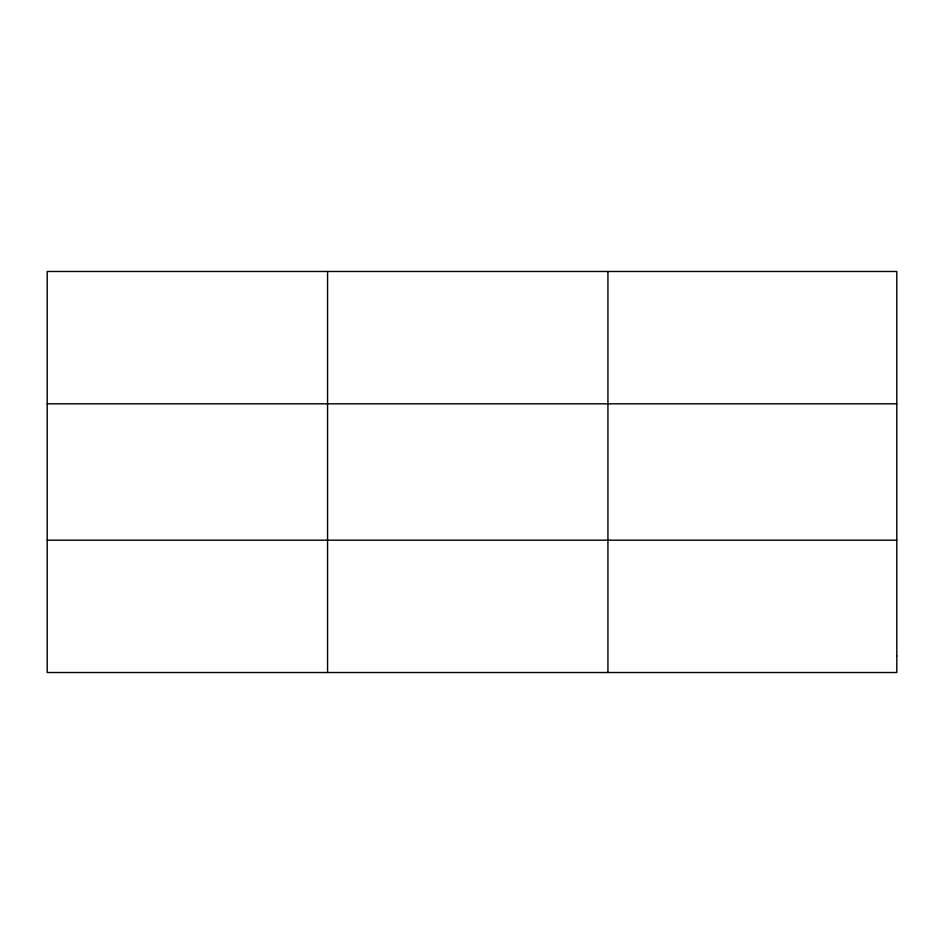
<?xml version="1.0" encoding="UTF-8"?>
<svg xmlns="http://www.w3.org/2000/svg" width="944" height="944" viewBox="0 0 944 944"><rect width="100%" height="100%" fill="white"/><g stroke="black" fill="none" stroke-linecap="round" stroke-linejoin="round"><path stroke-width="1.42" d="M327.568 271.483L327.568 672.517M607.936 271.483L607.936 672.517M47.2 403.82L896.8 403.82M47.2 540.18L896.8 540.18M896.8 655.974L896.8 672.517L47.2 672.517L47.2 271.483L896.8 271.483L896.8 655.974"/></g></svg>
